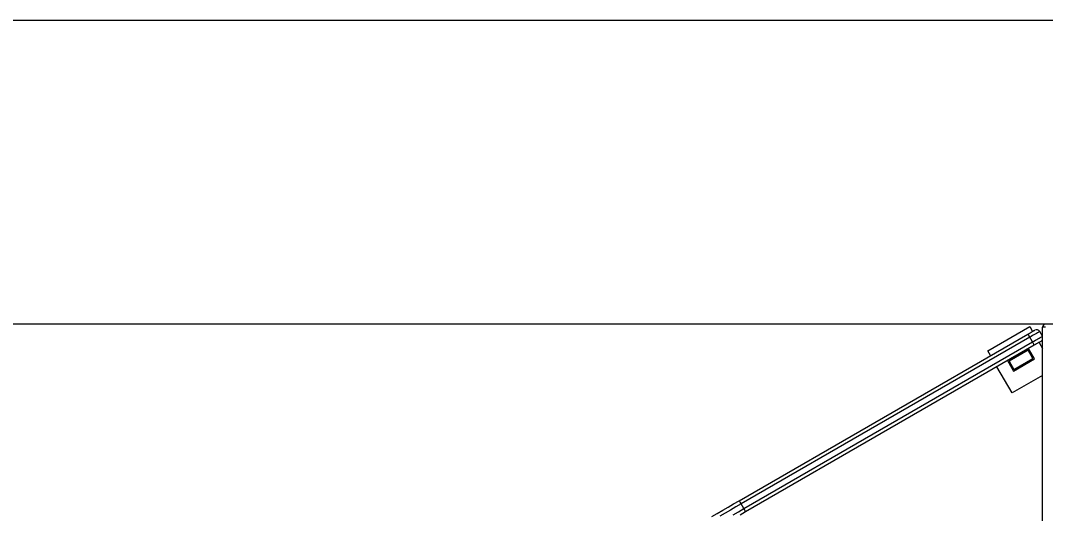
# Model space of a CAD drawing. Header units: millimetres. Extents: x -3473 to 2341, y -2170 to 1296.
# Drawn here: x -2320 to -632, y 484 to 1296 of the extents above; entities that cross this region are included whole.
import ezdxf

# ---------------------------------------------------------------- set-up
doc = ezdxf.new("R2010")
doc.units = ezdxf.units.MM
for name, color, linetype in [('DIKOM_ОБЪЕКТ', 7, 'Continuous'), ('DIKOM_РАЗМЕР_ЗОНА', 7, 'Continuous'), ('DIKOM_РАЗМЕР_ОБЪЕКТА', 7, 'Continuous')]:
    doc.layers.add(name, color=color, linetype=linetype)
doc.styles.add('style1', font='arialbd.ttf', dxfattribs={"width": 0.8})
doc.dimstyles.new('1-50', dxfattribs={"dimtxt": 300, "dimasz": 200, "dimexe": 100, "dimexo": 0, "dimgap": 100, "dimtad": 1, "dimtxsty": 'style1', "dimcen": 200, "dimclrd": 7, "dimclre": 7, "dimclrt": 7, "dimadec": 1, "dimazin": 2, "dimtfac": 1, "dimtmove": 0, "dimatfit": 2, "dimfxl": 0, "dimlwd": 25, "dimlwe": 18, "dimarcsym": 0})

# ---------------------------------------------------------------- blocks, each defined once
blk = doc.blocks.new('*D9')
at = {"layer": 'DIKOM_РАЗМЕР_ОБЪЕКТА', "color": 7, "linetype": 'Continuous', "lineweight": 18, "transparency": 16777216}
for p, q in [((516.6, 795.7), (-2616.9, 795.7)), ((516.6, -604.3), (-2616.9, -604.3))]:
    blk.add_line(p, q, dxfattribs=at)
at = {"layer": 'DIKOM_РАЗМЕР_ОБЪЕКТА', "color": 7, "linetype": 'Continuous', "lineweight": 25, "transparency": 16777216}
blk.add_line((-2516.9, 595.7), (-2516.9, -404.3), dxfattribs=at)
at = {"layer": 'DIKOM_РАЗМЕР_ОБЪЕКТА', "color": 7, "linetype": 'Continuous', "lineweight": 15, "transparency": 16777216}
for points in [[(-2550.2, 595.7), (-2483.6, 595.7), (-2516.9, 795.7)], [(-2550.2, -404.3), (-2483.6, -404.3), (-2516.9, -604.3)]]:
    blk.add_solid(points, dxfattribs=at)
at = {"layer": 'DIKOM_РАЗМЕР_ОБЪЕКТА', "color": 7, "linetype": 'Continuous', "lineweight": 40, "transparency": 16777216, "insert": (-2770.1, 95.7), "char_height": 300, "attachment_point": 5, "rotation": 90, "style": 'style1'}
blk.add_mtext('{\\fArial|b0|i0|c204|p34;1400}', dxfattribs=at)
blk = doc.blocks.new('*D11')
at = {"layer": 'DIKOM_РАЗМЕР_ЗОНА', "color": 7, "lineweight": 18, "transparency": 16777216}
for p, q in [((-201.4, 1295.7), (-3123.2, 1295.7)), ((-201.4, -1104.3), (-3123.2, -1104.3))]:
    blk.add_line(p, q, dxfattribs=at)
at = {"layer": 'DIKOM_РАЗМЕР_ЗОНА', "color": 7, "lineweight": 25, "transparency": 16777216}
blk.add_line((-3023.2, 1095.7), (-3023.2, -904.3), dxfattribs=at)
at = {"layer": 'DIKOM_РАЗМЕР_ЗОНА', "color": 7, "lineweight": 15, "transparency": 16777216}
for points in [[(-3056.6, 1095.7), (-2989.9, 1095.7), (-3023.2, 1295.7)], [(-3056.6, -904.3), (-2989.9, -904.3), (-3023.2, -1104.3)]]:
    blk.add_solid(points, dxfattribs=at)
at = {"layer": 'DIKOM_РАЗМЕР_ЗОНА', "color": 7, "transparency": 16777216, "insert": (-3276.4, 95.7), "char_height": 300, "attachment_point": 5, "rotation": 90, "style": 'style1'}
blk.add_mtext('{\\fArial|b0|i0|c204|p34;2400}', dxfattribs=at)

msp = doc.modelspace()

# ---------------------------------------------------------------- linework, layer by layer
at = {"layer": 'DIKOM_ОБЪЕКТ', "color": 7, "linetype": 'Continuous', "lineweight": 15}
for p, q in [((-1136.715, 504.873), (-661.448, 779.268)), ((-727.281, 751.651), (-657.999, 791.651)), ((-657.999, 791.651), (-653.499, 783.857)), ((-637.339, 775.867), (-641.839, 783.661)), ((-632.338, 790.671), (-637.338, 790.671)), ((-637.338, -599.329), (-637.338, 790.671)), ((-658.143, 774.248), (-1133.41, 499.853)), ((-1128.91, 492.059), (-653.643, 766.454)), ((-650.948, 761.082), (-1126.215, 486.686)), ((-653.643, 766.454), (-658.143, 774.248)), ((-642.999, 765.671), (-637.338, 755.864)), ((-722.781, 743.857), (-727.281, 751.651)), ((-661.052, 752.939), (-692.229, 734.939)), ((-653.052, 739.082), (-661.052, 752.939)), ((-650.32, 738.35), (-660.32, 755.671)), ((-694.961, 735.671), (-684.961, 718.35)), ((-692.229, 734.939), (-684.229, 721.082)), ((-684.961, 718.35), (-650.32, 738.35)), ((-684.229, 721.082), (-653.052, 739.082)), ((-687.281, 682.369), (-712.281, 725.671)), ((-637.338, 711.204), (-687.281, 682.369)), ((-1128.91, 492.059), (-1133.41, 499.853))]:
    msp.add_line(p, q, dxfattribs=at)
at = {"layer": 'DIKOM_ОБЪЕКТ', "color": 7, "linetype": 'Continuous', "lineweight": 15, "flags": 128}
for points in [[(-661.448, 779.268), (-659.434, 780.431), (-657.497, 781.549), (-655.691, 782.592), (-654.067, 783.529), (-652.672, 784.335), (-651.543, 784.987), (-650.713, 785.466), (-650.206, 785.759), (-650.035, 785.857)], [(-641.839, 783.661), (-642.002, 783.567), (-642.49, 783.286), (-643.291, 782.823), (-644.392, 782.187), (-645.771, 781.391), (-647.403, 780.448), (-649.257, 779.378), (-651.298, 778.2), (-653.487, 776.936), (-655.783, 775.611), (-658.143, 774.248)], [(-653.643, 766.454), (-651.283, 767.816), (-648.987, 769.142), (-646.798, 770.406), (-644.757, 771.584), (-642.903, 772.654), (-641.271, 773.596), (-639.892, 774.393), (-638.791, 775.029), (-637.99, 775.491), (-637.502, 775.772), (-637.339, 775.867)], [(-639.535, 767.671), (-639.706, 767.572), (-640.213, 767.279), (-641.043, 766.8), (-642.172, 766.149), (-643.567, 765.343), (-645.191, 764.405), (-646.997, 763.363), (-648.934, 762.244), (-650.948, 761.082)], [(-1181.717, 478.89), (-1172.818, 484.029), (-1163.857, 489.202), (-1154.846, 494.405), (-1145.795, 499.63), (-1136.715, 504.873)], [(-1133.41, 499.853), (-1142.312, 494.713), (-1151.185, 489.59), (-1160.019, 484.489), (-1168.805, 479.417)], [(-1146.685, 481.796), (-1137.812, 486.919), (-1128.91, 492.059)], [(-1126.215, 486.686), (-1135.295, 481.444)]]:
    msp.add_lwpolyline(points, dxfattribs=at)
at = {"layer": 'DIKOM_ОБЪЕКТ', "color": 7, "linetype": 'Continuous', "lineweight": 15}
for centre, radius, start, end in [((-632.338, 790.671), 5, 90, 180), ((-681.241, 762.638), 25.852, 26.685162, 40.03612), ((-647.035, 780.661), 6, 30, 120), ((-675.246, 752.255), 25.851, 19.963697, 33.314931), ((-642.535, 772.867), 6, 300, 330.028122), ((-1156.509, 488.242), 25.853, 26.685286, 40.03564), ((-1150.511, 477.86), 25.85, 19.96344, 33.315315)]:
    msp.add_arc(centre, radius, start, end, dxfattribs=at)

# ---------------------------------------------------------------- dimensions: what is measured, and where the dimension line sits
at = {"layer": 'DIKOM_РАЗМЕР_ЗОНА', "color": 3}
dim = msp.add_linear_dim(base=(-3023.245, -1104.329), p1=(-201.401, 1295.671), p2=(-201.401, -1104.329), angle=90, text='{\\fArial|b0|i0|c204|p34;<>}', dimstyle='1-50', dxfattribs=at)
dim.commit()
dim.dimension.update_dxf_attribs({"geometry": '*D11', "text_midpoint": (-3023.245, 95.671), "dimtype": 160})
at = {"layer": 'DIKOM_РАЗМЕР_ОБЪЕКТА', "color": 7, "linetype": 'Continuous', "lineweight": 40}
dim = msp.add_linear_dim(base=(-2516.901, -604.329), p1=(516.604, 795.671), p2=(516.604, -604.329), angle=90, text='{\\fArial|b0|i0|c204|p34;<>}', dimstyle='1-50', dxfattribs=at)
dim.commit()
dim.dimension.update_dxf_attribs({"geometry": '*D9', "text_midpoint": (-2516.901, 95.671), "dimtype": 160})

doc.saveas('drawing.dxf')
